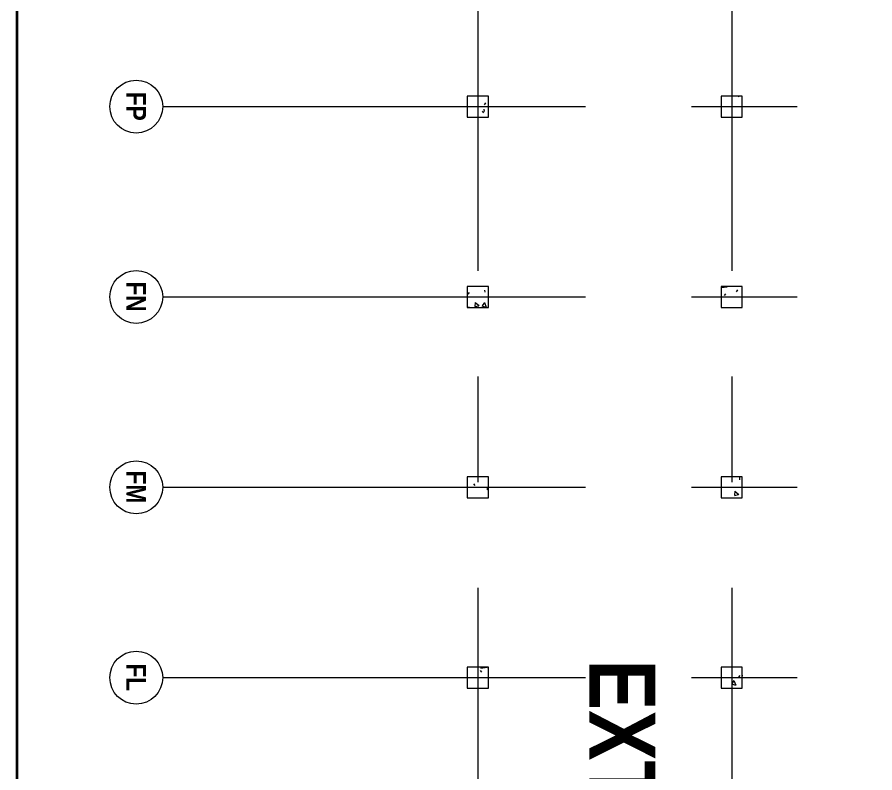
# Model space of a CAD drawing. Extents: x -14231 to 516634, y -267190 to 70805.
# Drawn here: x 358284 to 390729, y -78894 to -50310 of the extents above; entities that cross this region are included whole.
import ezdxf

# ---------------------------------------------------------------- set-up
doc = ezdxf.new("R2010")
doc.units = 0
doc.header["$LTSCALE"] = 8
doc.linetypes.add('IDA - Grid Line', pattern=[3500, 2000, -500, 500, -500])
doc.layers.get('0').update_dxf_attribs({"color": 1, "linetype": 'CONTINUOUS'})
for name, color, linetype, lineweight in [('A-_ANOTGRID_E', 7, 'CONTINUOUS', 9), ('A-_ANOTTEXT_A', 7, 'CONTINUOUS', 9), ('A-COLN----_E', 7, 'CONTINUOUS', 9), ('A-COLN----_E1', 7, 'CONTINUOUS', 9)]:
    doc.layers.add(name, color=color, linetype=linetype, lineweight=lineweight)
doc.layers.add('CTCI', color=4, linetype='CONTINUOUS')
doc.styles.add('Arial Narrow_B', font='ARIALNB.TTF', dxfattribs={"height": 750})
doc.styles.add('Arial Narrow_B_1', font='ARIALNB.TTF', dxfattribs={"height": 625})

# ---------------------------------------------------------------- blocks, each defined once
blk = doc.blocks.new('IDA - Rectangle Column - 800W X 800D-V24-PH1 LEVEL 3 - PROBE')
at = {"layer": 'A-COLN----_E1', "true_color": 0xaaaaaa}
h = blk.add_hatch(dxfattribs=at)
h.set_pattern_fill('FP_26', color=253, style=0, pattern_type=2)
h.set_pattern_definition([(320, (-315956.1, 859857.2), (-159.3907, -1821.8403), [190.5, -2095.5]), (265, (-315956.1, 859857.2), (1910.5674, 352.428), [152.4, -1676.4]), (10.451, (-315969.4, 859705.4), (1751.166, -1469.4262), [161.9, -1780.901]), (316.184, (-315448.1, 859857.2), (-420.428, -2710.791), [285.75, -3143.25]), (6.636, (-315483.2, 859631.3), (2474.276, -2374.0256), [242.85, -2671.351]), (261.184, (-315448, 859857.2), (2474.2525, -2374.05), [228.6, -2514.6]), (291, (-315575.1, 859603.2), (-1022.6516, -1516.1442), [190.5, -2095.5]), (236, (-315575.1, 859603.2), (1841.8805, -618.021), [152.4, -1676.4]), (341.451, (-315660.3, 859476.8), (819.2124, -2134.1713), [161.9, -1780.901]), (307.5, (-315956.1, 859857.2), (845.5504, -30.88603), [83.82, -1572.26, 83.82, -3300.73]), (307.5, (-315956.1, 859857.2), (845.5504, -30.88603), [-1739.9, -1617.98, 83.82, -1598.93]), (277.5, (-315956.1, 859857.2), (1001.80575, -668.1966), [83.82, -886.46, 83.82, -2175.51]), (277.5, (-315956.1, 859857.2), (1001.80575, -668.1966), [-1054.1, -1534.16, 83.82, -557.53]), (237.5, (-315956.1, 860423.6), (-57.2896, -1355.90933), [83.82, -551.18, 83.82, -4526.28]), (237.5, (-315956.1, 860423.6), (-57.2896, -1355.90933), [-718.82, -1897.38, 83.82, -2545.08]), (227.5, (-315956.1, 860677.6), (254.2664, -1481.2932), [83.82, -741.68, 83.82, -3098.8]), (227.5, (-315956.1, 860677.6), (254.2664, -1481.2932), [-909.32, -1231.9, 83.82, -1783.08])])
h.paths.add_polyline_path([(-400, -400), (400, -400), (400, 400), (-400, 400)])
at = {"layer": 'A-COLN----_E', "color": 253, "true_color": 0xaaaaaa}
for p, q in [((400, 400), (-400, 400)), ((-400, 400), (-400, -400)), ((400, -400), (400, 400)), ((-400, -400), (400, -400))]:
    blk.add_line(p, q, dxfattribs=at)
blk = doc.blocks.new('IDA - Rectangle Column - 800W X 800D-V25-PH1 LEVEL 3 - PROBE')
at = {"layer": 'A-COLN----_E1', "true_color": 0xaaaaaa}
h = blk.add_hatch(dxfattribs=at)
h.set_pattern_fill('FP_27', color=253, style=0, pattern_type=2)
h.set_pattern_definition([(320, (-306356.1, 859857.2), (-159.3907, -1821.8403), [190.5, -2095.5]), (265, (-306356.1, 859857.2), (1910.5674, 352.428), [152.4, -1676.4]), (10.451, (-306369.4, 859705.4), (1751.166, -1469.4262), [161.9, -1780.901]), (316.184, (-305848.1, 859857.2), (-420.428, -2710.791), [285.75, -3143.25]), (6.636, (-305883.2, 859631.3), (2474.276, -2374.0256), [242.85, -2671.351]), (261.184, (-305848, 859857.2), (2474.2525, -2374.05), [228.6, -2514.6]), (291, (-305975.1, 859603.2), (-1022.6516, -1516.1442), [190.5, -2095.5]), (236, (-305975.1, 859603.2), (1841.8805, -618.021), [152.4, -1676.4]), (341.451, (-306060.3, 859476.8), (819.2124, -2134.1713), [161.9, -1780.901]), (307.5, (-306356.1, 859857.2), (845.5504, -30.88603), [83.82, -1572.26, 83.82, -3300.73]), (307.5, (-306356.1, 859857.2), (845.5504, -30.88603), [-1739.9, -1617.98, 83.82, -1598.93]), (277.5, (-306356.1, 859857.2), (1001.80575, -668.1966), [83.82, -886.46, 83.82, -2175.51]), (277.5, (-306356.1, 859857.2), (1001.80575, -668.1966), [-1054.1, -1534.16, 83.82, -557.53]), (237.5, (-306356.1, 860423.6), (-57.2896, -1355.9093), [83.82, -551.18, 83.82, -4526.28]), (237.5, (-306356.1, 860423.6), (-57.2896, -1355.9093), [-718.82, -1897.38, 83.82, -2545.08]), (227.5, (-306356.1, 860677.6), (254.2664, -1481.2932), [83.82, -741.68, 83.82, -3098.8]), (227.5, (-306356.1, 860677.6), (254.2664, -1481.2932), [-909.32, -1231.9, 83.82, -1783.08])])
h.paths.add_polyline_path([(-400, -400), (400, -400), (400, 400), (-400, 400)])
at = {"layer": 'A-COLN----_E', "color": 253, "true_color": 0xaaaaaa}
for p, q in [((400, 400), (-400, 400)), ((-400, 400), (-400, -400)), ((400, -400), (400, 400)), ((-400, -400), (400, -400))]:
    blk.add_line(p, q, dxfattribs=at)
blk = doc.blocks.new('IDA - Rectangle Column - 800W X 800D-V26-PH1 LEVEL 3 - PROBE')
at = {"layer": 'A-COLN----_E1', "true_color": 0xaaaaaa}
h = blk.add_hatch(dxfattribs=at)
h.set_pattern_fill('FP_28', color=253, style=0, pattern_type=2)
h.set_pattern_definition([(320, (-315956.1, 867057.2), (-159.3907, -1821.8403), [190.5, -2095.5]), (265, (-315956.1, 867057.2), (1910.5674, 352.428), [152.4, -1676.4]), (10.451, (-315969.4, 866905.4), (1751.166, -1469.4262), [161.9, -1780.901]), (316.184, (-315448.1, 867057.2), (-420.428, -2710.791), [285.75, -3143.25]), (6.636, (-315483.2, 866831.3), (2474.276, -2374.0256), [242.85, -2671.351]), (261.184, (-315448, 867057.2), (2474.2525, -2374.05), [228.6, -2514.6]), (291, (-315575.1, 866803.2), (-1022.6516, -1516.1442), [190.5, -2095.5]), (236, (-315575.1, 866803.2), (1841.8805, -618.021), [152.4, -1676.4]), (341.451, (-315660.3, 866676.8), (819.2124, -2134.1713), [161.9, -1780.901]), (307.5, (-315956.1, 867057.2), (845.5504, -30.88603), [83.82, -1572.26, 83.82, -3300.73]), (307.5, (-315956.1, 867057.2), (845.5504, -30.88603), [-1739.9, -1617.98, 83.82, -1598.93]), (277.5, (-315956.1, 867057.2), (1001.80575, -668.1966), [83.82, -886.46, 83.82, -2175.51]), (277.5, (-315956.1, 867057.2), (1001.80575, -668.1966), [-1054.1, -1534.16, 83.82, -557.53]), (237.5, (-315956.1, 867623.6), (-57.2896, -1355.90933), [83.82, -551.18, 83.82, -4526.28]), (237.5, (-315956.1, 867623.6), (-57.2896, -1355.90933), [-718.82, -1897.38, 83.82, -2545.08]), (227.5, (-315956.1, 867877.6), (254.2664, -1481.2932), [83.82, -741.68, 83.82, -3098.8]), (227.5, (-315956.1, 867877.6), (254.2664, -1481.2932), [-909.32, -1231.9, 83.82, -1783.08])])
h.paths.add_polyline_path([(-400, -400), (400, -400), (400, 400), (-400, 400)])
at = {"layer": 'A-COLN----_E', "color": 253, "true_color": 0xaaaaaa}
for p, q in [((400, 400), (-400, 400)), ((-400, 400), (-400, -400)), ((400, -400), (400, 400)), ((-400, -400), (400, -400))]:
    blk.add_line(p, q, dxfattribs=at)
blk = doc.blocks.new('IDA - Rectangle Column - 800W X 800D-V27-PH1 LEVEL 3 - PROBE')
at = {"layer": 'A-COLN----_E1', "true_color": 0xaaaaaa}
h = blk.add_hatch(dxfattribs=at)
h.set_pattern_fill('FP_29', color=253, style=0, pattern_type=2)
h.set_pattern_definition([(320, (-306356.1, 867057.2), (-159.3907, -1821.8403), [190.5, -2095.5]), (265, (-306356.1, 867057.2), (1910.5674, 352.428), [152.4, -1676.4]), (10.451, (-306369.4, 866905.4), (1751.166, -1469.4262), [161.9, -1780.901]), (316.184, (-305848.1, 867057.2), (-420.428, -2710.791), [285.75, -3143.25]), (6.636, (-305883.2, 866831.3), (2474.276, -2374.0256), [242.85, -2671.351]), (261.184, (-305848, 867057.2), (2474.2525, -2374.05), [228.6, -2514.6]), (291, (-305975.1, 866803.2), (-1022.6516, -1516.1442), [190.5, -2095.5]), (236, (-305975.1, 866803.2), (1841.8805, -618.021), [152.4, -1676.4]), (341.451, (-306060.3, 866676.8), (819.2124, -2134.1713), [161.9, -1780.901]), (307.5, (-306356.1, 867057.2), (845.5504, -30.88603), [83.82, -1572.26, 83.82, -3300.73]), (307.5, (-306356.1, 867057.2), (845.5504, -30.88603), [-1739.9, -1617.98, 83.82, -1598.93]), (277.5, (-306356.1, 867057.2), (1001.80575, -668.1966), [83.82, -886.46, 83.82, -2175.51]), (277.5, (-306356.1, 867057.2), (1001.80575, -668.1966), [-1054.1, -1534.16, 83.82, -557.53]), (237.5, (-306356.1, 867623.6), (-57.2896, -1355.90933), [83.82, -551.18, 83.82, -4526.28]), (237.5, (-306356.1, 867623.6), (-57.2896, -1355.90933), [-718.82, -1897.38, 83.82, -2545.08]), (227.5, (-306356.1, 867877.6), (254.2664, -1481.2932), [83.82, -741.68, 83.82, -3098.8]), (227.5, (-306356.1, 867877.6), (254.2664, -1481.2932), [-909.32, -1231.9, 83.82, -1783.08])])
h.paths.add_polyline_path([(-400, -400), (400, -400), (400, 400), (-400, 400)])
at = {"layer": 'A-COLN----_E', "color": 253, "true_color": 0xaaaaaa}
for p, q in [((400, 400), (-400, 400)), ((-400, 400), (-400, -400)), ((400, -400), (400, 400)), ((-400, -400), (400, -400))]:
    blk.add_line(p, q, dxfattribs=at)
blk = doc.blocks.new('IDA - Rectangle Column - 800W X 800D-V28-PH1 LEVEL 3 - PROBE')
at = {"layer": 'A-COLN----_E1', "true_color": 0xaaaaaa}
h = blk.add_hatch(dxfattribs=at)
h.set_pattern_fill('FP_30', color=253, style=0, pattern_type=2)
h.set_pattern_definition([(320, (-315956.1, 874257.2), (-159.3907, -1821.8403), [190.5, -2095.5]), (265, (-315956.1, 874257.2), (1910.5674, 352.428), [152.4, -1676.4]), (10.451, (-315969.4, 874105.4), (1751.166, -1469.4262), [161.9, -1780.901]), (316.184, (-315448.1, 874257.2), (-420.428, -2710.791), [285.75, -3143.25]), (6.636, (-315483.2, 874031.3), (2474.276, -2374.0256), [242.85, -2671.351]), (261.184, (-315448, 874257.2), (2474.2525, -2374.05), [228.6, -2514.6]), (291, (-315575.1, 874003.2), (-1022.6516, -1516.1442), [190.5, -2095.5]), (236, (-315575.1, 874003.2), (1841.8805, -618.021), [152.4, -1676.4]), (341.451, (-315660.3, 873876.8), (819.2124, -2134.1713), [161.9, -1780.901]), (307.5, (-315956.1, 874257.2), (845.5504, -30.88603), [83.82, -1572.26, 83.82, -3300.73]), (307.5, (-315956.1, 874257.2), (845.5504, -30.88603), [-1739.9, -1617.98, 83.82, -1598.93]), (277.5, (-315956.1, 874257.2), (1001.80575, -668.1966), [83.82, -886.46, 83.82, -2175.51]), (277.5, (-315956.1, 874257.2), (1001.80575, -668.1966), [-1054.1, -1534.16, 83.82, -557.53]), (237.5, (-315956.1, 874823.6), (-57.2896, -1355.90933), [83.82, -551.18, 83.82, -4526.28]), (237.5, (-315956.1, 874823.6), (-57.2896, -1355.90933), [-718.82, -1897.38, 83.82, -2545.08]), (227.5, (-315956.1, 875077.6), (254.2664, -1481.2932), [83.82, -741.68, 83.82, -3098.8]), (227.5, (-315956.1, 875077.6), (254.2664, -1481.2932), [-909.32, -1231.9, 83.82, -1783.08])])
h.paths.add_polyline_path([(-400, -400), (400, -400), (400, 400), (-400, 400)])
at = {"layer": 'A-COLN----_E', "color": 253, "true_color": 0xaaaaaa}
for p, q in [((400, 400), (-400, 400)), ((-400, 400), (-400, -400)), ((400, -400), (400, 400)), ((-400, -400), (400, -400))]:
    blk.add_line(p, q, dxfattribs=at)
blk = doc.blocks.new('IDA - Rectangle Column - 800W X 800D-V29-PH1 LEVEL 3 - PROBE')
at = {"layer": 'A-COLN----_E1', "true_color": 0xaaaaaa}
h = blk.add_hatch(dxfattribs=at)
h.set_pattern_fill('FP_31', color=253, style=0, pattern_type=2)
h.set_pattern_definition([(320, (-306356.1, 874257.2), (-159.3907, -1821.8403), [190.5, -2095.5]), (265, (-306356.1, 874257.2), (1910.5674, 352.428), [152.4, -1676.4]), (10.451, (-306369.4, 874105.4), (1751.166, -1469.4262), [161.9, -1780.901]), (316.184, (-305848.1, 874257.2), (-420.428, -2710.791), [285.75, -3143.25]), (6.636, (-305883.2, 874031.3), (2474.276, -2374.0256), [242.85, -2671.351]), (261.184, (-305848, 874257.2), (2474.2525, -2374.05), [228.6, -2514.6]), (291, (-305975.1, 874003.2), (-1022.6516, -1516.1442), [190.5, -2095.5]), (236, (-305975.1, 874003.2), (1841.8805, -618.021), [152.4, -1676.4]), (341.451, (-306060.3, 873876.8), (819.2124, -2134.1713), [161.9, -1780.901]), (307.5, (-306356.1, 874257.2), (845.5504, -30.88603), [83.82, -1572.26, 83.82, -3300.73]), (307.5, (-306356.1, 874257.2), (845.5504, -30.88603), [-1739.9, -1617.98, 83.82, -1598.93]), (277.5, (-306356.1, 874257.2), (1001.80575, -668.1966), [83.82, -886.46, 83.82, -2175.51]), (277.5, (-306356.1, 874257.2), (1001.80575, -668.1966), [-1054.1, -1534.16, 83.82, -557.53]), (237.5, (-306356.1, 874823.6), (-57.2896, -1355.90933), [83.82, -551.18, 83.82, -4526.28]), (237.5, (-306356.1, 874823.6), (-57.2896, -1355.90933), [-718.82, -1897.38, 83.82, -2545.08]), (227.5, (-306356.1, 875077.6), (254.2664, -1481.2932), [83.82, -741.68, 83.82, -3098.8]), (227.5, (-306356.1, 875077.6), (254.2664, -1481.2932), [-909.32, -1231.9, 83.82, -1783.08])])
h.paths.add_polyline_path([(-400, -400), (400, -400), (400, 400), (-400, 400)])
at = {"layer": 'A-COLN----_E', "color": 253, "true_color": 0xaaaaaa}
for p, q in [((400, 400), (-400, 400)), ((-400, 400), (-400, -400)), ((400, -400), (400, 400)), ((-400, -400), (400, -400))]:
    blk.add_line(p, q, dxfattribs=at)
blk = doc.blocks.new('IDA - Rectangle Column - 800W X 800D-V30-PH1 LEVEL 3 - PROBE')
at = {"layer": 'A-COLN----_E1', "true_color": 0xaaaaaa}
h = blk.add_hatch(dxfattribs=at)
h.set_pattern_fill('FP_32', color=253, style=0, pattern_type=2)
h.set_pattern_definition([(320, (-315956.1, 881457.2), (-159.3907, -1821.8403), [190.5, -2095.5]), (265, (-315956.1, 881457.2), (1910.5674, 352.428), [152.4, -1676.4]), (10.451, (-315969.4, 881305.4), (1751.166, -1469.4262), [161.9, -1780.901]), (316.184, (-315448.1, 881457.2), (-420.428, -2710.791), [285.75, -3143.25]), (6.636, (-315483.2, 881231.3), (2474.276, -2374.0256), [242.85, -2671.351]), (261.184, (-315448, 881457.2), (2474.2525, -2374.05), [228.6, -2514.6]), (291, (-315575.1, 881203.2), (-1022.6516, -1516.1442), [190.5, -2095.5]), (236, (-315575.1, 881203.2), (1841.8805, -618.021), [152.4, -1676.4]), (341.451, (-315660.3, 881076.8), (819.2124, -2134.1713), [161.9, -1780.901]), (307.5, (-315956.1, 881457.2), (845.5504, -30.88603), [83.82, -1572.26, 83.82, -3300.73]), (307.5, (-315956.1, 881457.2), (845.5504, -30.88603), [-1739.9, -1617.98, 83.82, -1598.93]), (277.5, (-315956.1, 881457.2), (1001.80575, -668.1966), [83.82, -886.46, 83.82, -2175.51]), (277.5, (-315956.1, 881457.2), (1001.80575, -668.1966), [-1054.1, -1534.16, 83.82, -557.53]), (237.5, (-315956.1, 882023.6), (-57.2896, -1355.90933), [83.82, -551.18, 83.82, -4526.28]), (237.5, (-315956.1, 882023.6), (-57.2896, -1355.90933), [-718.82, -1897.38, 83.82, -2545.08]), (227.5, (-315956.1, 882277.6), (254.2664, -1481.2932), [83.82, -741.68, 83.82, -3098.8]), (227.5, (-315956.1, 882277.6), (254.2664, -1481.2932), [-909.32, -1231.9, 83.82, -1783.08])])
h.paths.add_polyline_path([(-400, -400), (400, -400), (400, 400), (-400, 400)])
at = {"layer": 'A-COLN----_E', "color": 253, "true_color": 0xaaaaaa}
for p, q in [((400, 400), (-400, 400)), ((-400, 400), (-400, -400)), ((400, -400), (400, 400)), ((-400, -400), (400, -400))]:
    blk.add_line(p, q, dxfattribs=at)
blk = doc.blocks.new('IDA - Rectangle Column - 800W X 800D-V31-PH1 LEVEL 3 - PROBE')
at = {"layer": 'A-COLN----_E1', "true_color": 0xaaaaaa}
h = blk.add_hatch(dxfattribs=at)
h.set_pattern_fill('FP_33', color=253, style=0, pattern_type=2)
h.set_pattern_definition([(320, (-306356.1, 881457.2), (-159.3907, -1821.8403), [190.5, -2095.5]), (265, (-306356.1, 881457.2), (1910.5674, 352.428), [152.4, -1676.4]), (10.451, (-306369.4, 881305.4), (1751.166, -1469.4262), [161.9, -1780.901]), (316.184, (-305848.1, 881457.2), (-420.428, -2710.791), [285.75, -3143.25]), (6.636, (-305883.2, 881231.3), (2474.276, -2374.0256), [242.85, -2671.351]), (261.184, (-305848, 881457.2), (2474.2525, -2374.05), [228.6, -2514.6]), (291, (-305975.1, 881203.2), (-1022.6516, -1516.1442), [190.5, -2095.5]), (236, (-305975.1, 881203.2), (1841.8805, -618.021), [152.4, -1676.4]), (341.451, (-306060.3, 881076.8), (819.2124, -2134.1713), [161.9, -1780.901]), (307.5, (-306356.1, 881457.2), (845.5504, -30.88603), [83.82, -1572.26, 83.82, -3300.73]), (307.5, (-306356.1, 881457.2), (845.5504, -30.88603), [-1739.9, -1617.98, 83.82, -1598.93]), (277.5, (-306356.1, 881457.2), (1001.80575, -668.1966), [83.82, -886.46, 83.82, -2175.51]), (277.5, (-306356.1, 881457.2), (1001.80575, -668.1966), [-1054.1, -1534.16, 83.82, -557.53]), (237.5, (-306356.1, 882023.6), (-57.2896, -1355.90933), [83.82, -551.18, 83.82, -4526.28]), (237.5, (-306356.1, 882023.6), (-57.2896, -1355.90933), [-718.82, -1897.38, 83.82, -2545.08]), (227.5, (-306356.1, 882277.6), (254.2664, -1481.2932), [83.82, -741.68, 83.82, -3098.8]), (227.5, (-306356.1, 882277.6), (254.2664, -1481.2932), [-909.32, -1231.9, 83.82, -1783.08])])
h.paths.add_polyline_path([(-400, -400), (400, -400), (400, 400), (-400, 400)])
at = {"layer": 'A-COLN----_E', "color": 253, "true_color": 0xaaaaaa}
for p, q in [((400, 400), (-400, 400)), ((-400, 400), (-400, -400)), ((400, -400), (400, 400)), ((-400, -400), (400, -400))]:
    blk.add_line(p, q, dxfattribs=at)
blk = doc.blocks.new('Grid - 4 mm Dia-18759-PH1 LEVEL 3 - PROBE')
at = {"layer": 'A-_ANOTGRID_E', "color": 253, "true_color": 0xaaaaaa}
blk.add_circle((0, 0), 4, dxfattribs=at)
blk = doc.blocks.new('1659_F10N-PROBE_A_XF10N_R25_rvt-1-PH1 LEVEL 3 - PROBE')
at = {"layer": 'A-_ANOTGRID_E', "color": 254, "linetype": 'IDA - Grid Line', "true_color": 0xd4d4d4}
for p, q in [((859857, 294432), (859857, 332853)), ((867057, 294432), (867057, 332853)), ((874257, 294432), (874257, 332853)), ((881457, 294432), (881457, 332853)), ((822064, 315956), (979147, 315956)), ((822064, 306356), (979147, 306356))]:
    blk.add_line(p, q, dxfattribs=at)
at = {"layer": 'A-_ANOTGRID_E', "color": 254, "lineweight": 5, "true_color": 0xd4d4d4, "xscale": 249.9999999999999, "yscale": 249.9999999999999, "zscale": 249.9999999999999}
for p in [(859857, 293432), (867057, 293432), (874257, 293432), (881457, 293432)]:
    blk.add_blockref('Grid - 4 mm Dia-18759-PH1 LEVEL 3 - PROBE', p, dxfattribs=at)
at = {"layer": 'A-COLN----_E1', "color": 253, "lineweight": 9, "true_color": 0xaaaaaa, "rotation": 89.99999999999993}
for name, p in [('IDA - Rectangle Column - 800W X 800D-V24-PH1 LEVEL 3 - PROBE', (859857, 315956)), ('IDA - Rectangle Column - 800W X 800D-V26-PH1 LEVEL 3 - PROBE', (867057, 315956)), ('IDA - Rectangle Column - 800W X 800D-V28-PH1 LEVEL 3 - PROBE', (874257, 315956)), ('IDA - Rectangle Column - 800W X 800D-V30-PH1 LEVEL 3 - PROBE', (881457, 315956)), ('IDA - Rectangle Column - 800W X 800D-V25-PH1 LEVEL 3 - PROBE', (859857, 306356)), ('IDA - Rectangle Column - 800W X 800D-V27-PH1 LEVEL 3 - PROBE', (867057, 306356)), ('IDA - Rectangle Column - 800W X 800D-V29-PH1 LEVEL 3 - PROBE', (874257, 306356)), ('IDA - Rectangle Column - 800W X 800D-V31-PH1 LEVEL 3 - PROBE', (881457, 306356))]:
    blk.add_blockref(name, p, dxfattribs=at)
at = {"layer": 'A-_ANOTGRID_E', "color": 253, "true_color": 0xaaaaaa, "char_height": 750, "attachment_point": 1, "style": 'Arial Narrow_B'}
for s, insert, width in [('FP', (859294, 293804), 1342.83), ('FN', (866469, 293804), 1402.95), ('FM', (873621, 293804), 1523.21), ('FL', (880919, 293804), 1282.7)]:
    blk.add_mtext(s, dxfattribs=dict(at, insert=insert, width=width))

msp = doc.modelspace()

# ---------------------------------------------------------------- linework, layer by layer
at = {"layer": 'CTCI', "color": 2, "lineweight": 35}
msp.add_lwpolyline([(516634.3, -12938), (516634.3, -178925.7), (358283.8, -178925.7), (358283.8, -12938)], close=True, dxfattribs=at)

# ---------------------------------------------------------------- block references
at = {"lineweight": 5, "rotation": 270}
msp.add_blockref('1659_F10N-PROBE_A_XF10N_R25_rvt-1-PH1 LEVEL 3 - PROBE', (69356.9, 806163.5), dxfattribs=at)

# ---------------------------------------------------------------- texts
at = {"layer": 'A-_ANOTTEXT_A', "insert": (382422.6, -74611.1), "char_height": 2500, "width": 27798.514, "attachment_point": 1, "rotation": 270, "style": 'Arial Narrow_B_1'}
msp.add_mtext("EXT'G F10N FAB", dxfattribs=at)

doc.saveas('drawing.dxf')
